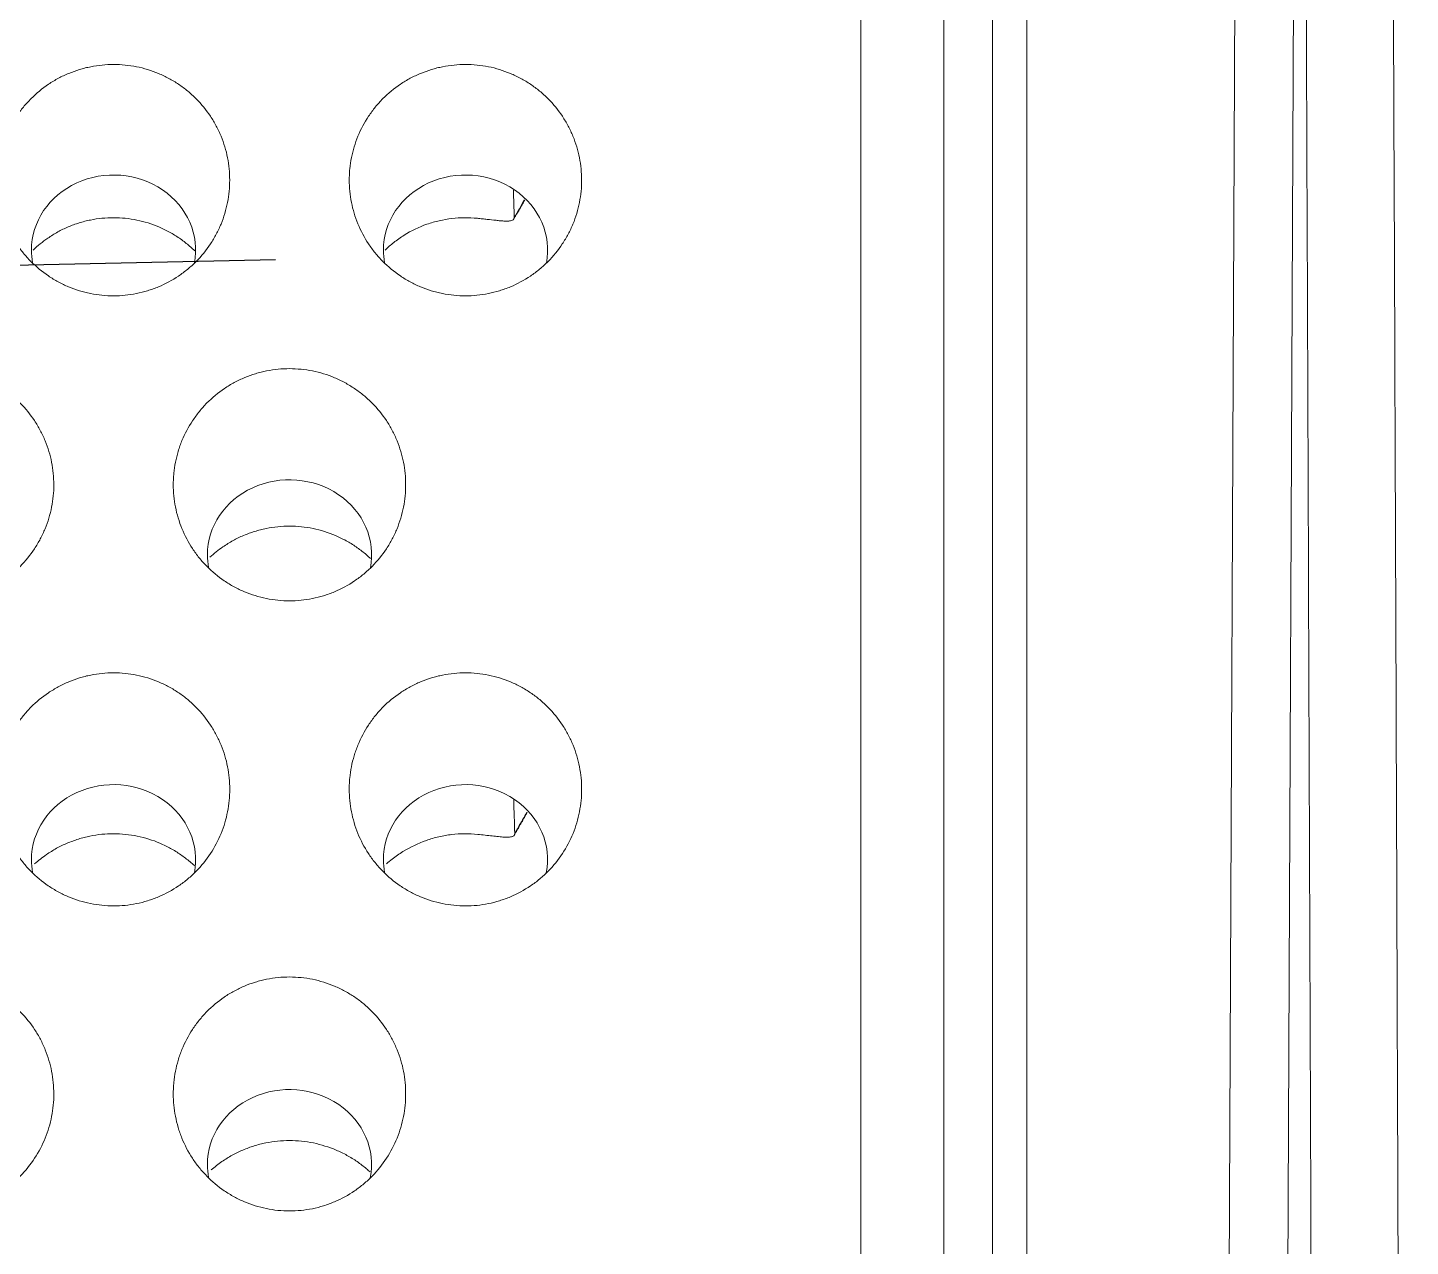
# Model space of a CAD drawing. Header units: inches. Extents: x 3778 to 56227, y -16914 to 35091.
# Drawn here: x 43228.54 to 43240.27, y -12617.58 to -12607.23 of the extents above; entities that cross this region are included whole.
import ezdxf

# ---------------------------------------------------------------- set-up
doc = ezdxf.new("R2010")
doc.units = ezdxf.units.IN
doc.header["$LTSCALE"] = 100
doc.header["$MEASUREMENT"] = 0
doc.linetypes.add('DH-HID2', pattern=[1.2, 0.8, -0.4])
doc.layers.add('2-con', color=2, linetype='Continuous')
doc.layers.add('FU-FURM', color=251, linetype='DH-HID2')
doc.layers.add('mark-B', color=2, linetype='Continuous', lineweight=20)

# ---------------------------------------------------------------- blocks, each defined once
blk = doc.blocks.new('cjscjdeh')
at = {"layer": 'FU-FURM', "color": 8}
blk.add_arc((151099.517, 66904.318), 1330.569, 80.781096, 99.076777, dxfattribs=at)
blk = doc.blocks.new('무풍1WAY 대형')
at = {"layer": 'mark-B'}
for p, q in [((-555.262, -478.942), (-555.179, -460.011)), ((-554.681, -460.133), (-554.764, -479.067))]:
    blk.add_line(p, q, dxfattribs=at)
for centre, start_param, end_param in [((-546.709, -462.07), 2.9638, 6.283185), ((-546.709, -462.07), 0, 0.173766), ((-548.203, -464.658), 2.964977, 6.283185), ((-548.203, -464.658), 0, 0.172588), ((-545.215, -464.658), 2.964977, 6.283185), ((-545.215, -464.658), 0, 0.172588), ((-546.709, -467.245), 2.966255, 6.283185), ((-546.709, -467.245), 0, 0.171318), ((-548.203, -469.832), 2.967433, 6.283185), ((-548.203, -469.832), 0, 0.17014), ((-545.215, -469.832), 2.967433, 6.283185), ((-545.215, -469.832), 0, 0.17014)]:
    blk.add_ellipse(centre, major_axis=(0.697, 0), ratio=0.913545, start_param=start_param, end_param=end_param, dxfattribs=at)
for points, knots in [([(-555.468, -432.394), (-555.461, -435.082), (-555.453, -437.769), (-555.441, -441.796), (-555.437, -443.137), (-555.429, -445.82), (-555.425, -447.161), (-555.419, -449.172), (-555.417, -449.842), (-555.413, -451.182), (-555.411, -451.852), (-555.405, -453.862), (-555.401, -455.201), (-555.394, -457.209), (-555.392, -457.878), (-555.388, -459.216), (-555.385, -459.884), (-555.381, -461.22), (-555.379, -461.887), (-555.374, -463.222), (-555.369, -464.555), (-555.364, -465.887), (-555.359, -467.218), (-555.357, -467.883), (-555.349, -469.877), (-555.344, -471.204), (-555.327, -475.178), (-555.316, -477.818), (-555.292, -483.08), (-555.279, -485.702), (-555.259, -489.62), (-555.25, -491.25), (-555.241, -493.039), (-555.238, -493.526), (-555.236, -493.851), (-555.235, -494.014), (-555.231, -494.826), (-555.227, -495.476), (-555.224, -496.125)], [0, 0, 0, 0, 0.125, 0.125, 0.1875, 0.1875, 0.25, 0.25, 0.28125, 0.28125, 0.3125, 0.3125, 0.375, 0.375, 0.40625, 0.40625, 0.4375, 0.4375, 0.46875, 0.46875, 0.5, 0.53125, 0.53125, 0.5625, 0.5625, 0.625, 0.625, 0.75, 0.75, 0.875, 0.875, 0.9375, 0.953125, 0.960937, 0.960937, 0.96875, 0.96875, 1, 1, 1, 1]), ([(-556.207, -432.543), (-556.2, -435.147), (-556.193, -437.749), (-556.181, -441.649), (-556.177, -442.949), (-556.17, -445.548), (-556.166, -446.847), (-556.16, -448.795), (-556.158, -449.444), (-556.154, -450.742), (-556.152, -451.391), (-556.146, -453.337), (-556.142, -454.635), (-556.136, -456.581), (-556.134, -457.23), (-556.13, -458.528), (-556.127, -459.176), (-556.123, -460.474), (-556.121, -461.122), (-556.116, -462.419), (-556.114, -463.067), (-556.107, -465.009), (-556.103, -466.302), (-556.095, -468.239), (-556.093, -468.884), (-556.088, -470.174), (-556.085, -470.818), (-556.072, -474.037), (-556.061, -476.602), (-556.027, -484.271), (-556.002, -489.347), (-555.974, -494.387)], [0, 0, 0, 0, 0.125, 0.125, 0.1875, 0.1875, 0.25, 0.25, 0.28125, 0.28125, 0.3125, 0.3125, 0.375, 0.375, 0.40625, 0.40625, 0.4375, 0.4375, 0.46875, 0.46875, 0.5, 0.5, 0.5625, 0.5625, 0.59375, 0.59375, 0.625, 0.625, 0.75, 0.75, 1, 1, 1, 1]), ([(-552.968, -494.28), (-552.968, -494.11), (-552.968, -493.76), (-552.968, -493.218), (-552.968, -492.643), (-552.968, -492.036), (-552.968, -491.396), (-552.968, -490.723), (-552.968, -490.017), (-552.968, -489.278), (-552.968, -488.506), (-552.968, -487.701), (-552.968, -486.863), (-552.968, -485.992), (-552.968, -484.168), (-552.968, -481.706), (-552.968, -478.924), (-552.968, -477.07), (-552.968, -476.05), (-552.968, -475.555), (-552.968, -475.273), (-552.968, -474.991), (-552.968, -474.709), (-552.968, -474.427), (-552.968, -474.145), (-552.968, -473.862), (-552.968, -473.58), (-552.968, -473.298), (-552.968, -473.015), (-552.968, -472.733), (-552.968, -472.45), (-552.968, -472.168), (-552.968, -471.885), (-552.968, -471.602), (-552.968, -471.32), (-552.968, -471.037), (-552.968, -470.754), (-552.968, -470.471), (-552.968, -470.188), (-552.968, -469.905), (-552.968, -469.622), (-552.968, -469.339), (-552.968, -469.055), (-552.968, -468.772), (-552.968, -468.489), (-552.968, -468.205), (-552.968, -467.922), (-552.968, -467.638), (-552.968, -467.355), (-552.968, -467.071), (-552.968, -466.787), (-552.968, -466.503), (-552.968, -466.22), (-552.968, -465.936), (-552.968, -465.652), (-552.968, -465.368), (-552.968, -465.084), (-552.968, -464.799), (-552.968, -464.515), (-552.968, -464.231), (-552.968, -463.947), (-552.968, -463.662), (-552.968, -463.378), (-552.968, -463.094), (-552.968, -462.809), (-552.968, -462.525), (-552.968, -462.24), (-552.968, -461.955), (-552.968, -461.671), (-552.968, -461.386), (-552.968, -461.101), (-552.968, -460.816), (-552.968, -460.531), (-552.968, -460.246), (-552.968, -459.961), (-552.968, -459.676), (-552.968, -459.391), (-552.968, -459.106), (-552.968, -458.82), (-552.968, -458.535), (-552.968, -458.25), (-552.968, -457.964), (-552.968, -457.679), (-552.968, -457.393), (-552.968, -457.203), (-552.968, -457.108)], [0, 0, 0, 0, 0.013925, 0.028734, 0.044428, 0.061005, 0.078466, 0.09681, 0.116039, 0.136151, 0.157148, 0.179028, 0.201792, 0.225439, 0.249971, 0.350165, 0.425225, 0.47515, 0.499941, 0.507517, 0.515094, 0.52267, 0.530246, 0.537823, 0.545399, 0.552975, 0.560551, 0.568128, 0.575704, 0.58328, 0.590857, 0.598433, 0.606009, 0.613586, 0.621162, 0.628738, 0.636315, 0.643891, 0.651468, 0.659044, 0.66662, 0.674197, 0.681773, 0.68935, 0.696926, 0.704502, 0.712079, 0.719655, 0.727232, 0.734808, 0.742385, 0.749961, 0.757538, 0.765115, 0.772691, 0.780268, 0.787844, 0.795421, 0.802998, 0.810574, 0.818151, 0.825728, 0.833305, 0.840881, 0.848458, 0.856035, 0.863612, 0.871189, 0.878766, 0.886343, 0.89392, 0.901496, 0.909073, 0.916651, 0.924228, 0.931805, 0.939382, 0.946959, 0.954536, 0.962113, 0.969691, 0.977268, 0.984845, 0.992423, 1, 1, 1, 1]), ([(-552.677, -457.233), (-552.677, -458.807), (-552.677, -460.379), (-552.677, -463.518), (-552.677, -465.085), (-552.677, -468.213), (-552.677, -469.775), (-552.677, -472.893), (-552.677, -474.449), (-552.677, -477.556), (-552.677, -479.106), (-552.677, -481.427), (-552.677, -482.2), (-552.677, -483.744), (-552.677, -486.058), (-552.677, -488.364), (-552.677, -491.432), (-552.677, -492.962), (-552.677, -494.49)], [0, 0, 0, 0, 0.125, 0.125, 0.25, 0.25, 0.375, 0.375, 0.5, 0.5, 0.625, 0.625, 0.6875, 0.6875, 0.75, 0.875, 0.875, 1, 1, 1, 1]), ([(-552.264, -494.612), (-552.264, -491.554), (-552.264, -488.482), (-552.264, -483.854), (-552.264, -482.307), (-552.264, -479.209), (-552.264, -477.656), (-552.264, -474.546), (-552.264, -472.987), (-552.264, -469.865), (-552.264, -468.301), (-552.264, -465.168), (-552.264, -463.599), (-552.264, -460.457), (-552.264, -458.883), (-552.264, -457.307)], [0, 0, 0, 0, 0.25, 0.25, 0.375, 0.375, 0.5, 0.5, 0.625, 0.625, 0.75, 0.75, 0.875, 0.875, 1, 1, 1, 1]), ([(-551.56, -457.359), (-551.56, -458.936), (-551.56, -460.512), (-551.56, -463.657), (-551.56, -465.227), (-551.56, -468.363), (-551.56, -469.928), (-551.56, -473.054), (-551.56, -474.613), (-551.56, -477.727), (-551.56, -479.281), (-551.56, -482.382), (-551.56, -483.93), (-551.56, -488.563), (-551.56, -491.638), (-551.56, -494.699)], [0, 0, 0, 0, 0.125, 0.125, 0.25, 0.25, 0.375, 0.375, 0.5, 0.5, 0.625, 0.625, 0.75, 0.75, 1, 1, 1, 1]), ([(-546.709, -461.676), (-546.643, -461.676), (-546.577, -461.683), (-546.48, -461.703), (-546.449, -461.711), (-546.386, -461.73), (-546.325, -461.753), (-546.267, -461.781), (-546.21, -461.812), (-546.182, -461.83), (-546.101, -461.885), (-546.051, -461.926), (-545.984, -461.996), (-545.962, -462.02), (-545.921, -462.071), (-545.902, -462.097), (-545.849, -462.178), (-545.82, -462.235), (-545.789, -462.309), (-545.784, -462.324), (-545.773, -462.355), (-545.768, -462.37), (-545.754, -462.417), (-545.747, -462.448), (-545.728, -462.542), (-545.722, -462.605), (-545.722, -462.686), (-545.723, -462.702), (-545.724, -462.735), (-545.725, -462.751), (-545.73, -462.798), (-545.739, -462.862), (-545.758, -462.939), (-545.773, -462.985), (-545.784, -463.016), (-545.79, -463.031), (-545.82, -463.106), (-545.85, -463.163), (-545.903, -463.243), (-545.922, -463.27), (-545.963, -463.32), (-545.984, -463.345), (-546.052, -463.414), (-546.102, -463.455), (-546.169, -463.501), (-546.183, -463.51), (-546.211, -463.527), (-546.225, -463.535), (-546.268, -463.558), (-546.327, -463.587), (-546.403, -463.614), (-546.451, -463.628), (-546.483, -463.636), (-546.499, -463.64), (-546.579, -463.656), (-546.644, -463.662), (-546.742, -463.662), (-546.775, -463.66), (-546.84, -463.654), (-546.873, -463.649), (-546.969, -463.629), (-547.031, -463.61), (-547.106, -463.578), (-547.121, -463.572), (-547.151, -463.557), (-547.165, -463.55), (-547.208, -463.526), (-547.263, -463.493), (-547.328, -463.444), (-547.364, -463.412), (-547.388, -463.39), (-547.4, -463.378), (-547.457, -463.32), (-547.497, -463.27), (-547.55, -463.189), (-547.566, -463.162), (-547.596, -463.105), (-547.61, -463.075), (-547.647, -462.985), (-547.665, -462.924), (-547.683, -462.83), (-547.688, -462.798), (-547.694, -462.734), (-547.695, -462.702), (-547.695, -462.605), (-547.689, -462.542), (-547.671, -462.447), (-547.663, -462.416), (-547.645, -462.354), (-547.634, -462.324), (-547.598, -462.235), (-547.568, -462.178), (-547.497, -462.069), (-547.456, -462.018), (-547.388, -461.949), (-547.365, -461.927), (-547.327, -461.896), (-547.314, -461.886), (-547.288, -461.866), (-547.275, -461.856), (-547.208, -461.81), (-547.151, -461.779), (-547.076, -461.748), (-547.061, -461.742), (-547.03, -461.73), (-547.014, -461.725), (-546.967, -461.711), (-546.935, -461.702), (-546.84, -461.683), (-546.775, -461.676), (-546.709, -461.676)], [0, 0, 0, 0, 0.03125, 0.03125, 0.046875, 0.046875, 0.0625, 0.078125, 0.078125, 0.09375, 0.09375, 0.125, 0.125, 0.140625, 0.140625, 0.15625, 0.15625, 0.1875, 0.1875, 0.195313, 0.195313, 0.203125, 0.203125, 0.21875, 0.21875, 0.25, 0.25, 0.257813, 0.257813, 0.265625, 0.265625, 0.28125, 0.296875, 0.304688, 0.304688, 0.3125, 0.3125, 0.34375, 0.34375, 0.359375, 0.359375, 0.375, 0.375, 0.40625, 0.40625, 0.414063, 0.414063, 0.421875, 0.421875, 0.4375, 0.453125, 0.460938, 0.460938, 0.46875, 0.46875, 0.5, 0.5, 0.515625, 0.515625, 0.53125, 0.53125, 0.5625, 0.5625, 0.570313, 0.570313, 0.578125, 0.578125, 0.59375, 0.609375, 0.617188, 0.617188, 0.625, 0.625, 0.65625, 0.65625, 0.671875, 0.671875, 0.6875, 0.6875, 0.71875, 0.71875, 0.734375, 0.734375, 0.75, 0.75, 0.78125, 0.78125, 0.796875, 0.796875, 0.8125, 0.8125, 0.84375, 0.84375, 0.875, 0.875, 0.890625, 0.890625, 0.898438, 0.898438, 0.90625, 0.90625, 0.9375, 0.9375, 0.945313, 0.945313, 0.953125, 0.953125, 0.96875, 0.96875, 1, 1, 1, 1]), ([(-543.721, -461.676), (-543.655, -461.676), (-543.59, -461.683), (-543.493, -461.703), (-543.461, -461.711), (-543.399, -461.73), (-543.338, -461.753), (-543.279, -461.781), (-543.222, -461.812), (-543.194, -461.83), (-543.113, -461.885), (-543.064, -461.926), (-542.996, -461.996), (-542.975, -462.02), (-542.934, -462.071), (-542.915, -462.097), (-542.862, -462.178), (-542.832, -462.235), (-542.802, -462.309), (-542.796, -462.324), (-542.785, -462.355), (-542.78, -462.37), (-542.767, -462.417), (-542.759, -462.448), (-542.741, -462.542), (-542.735, -462.605), (-542.735, -462.686), (-542.735, -462.702), (-542.737, -462.735), (-542.738, -462.751), (-542.742, -462.798), (-542.752, -462.862), (-542.771, -462.939), (-542.786, -462.985), (-542.796, -463.016), (-542.802, -463.031), (-542.833, -463.106), (-542.862, -463.163), (-542.915, -463.243), (-542.934, -463.27), (-542.975, -463.32), (-542.997, -463.345), (-543.065, -463.414), (-543.114, -463.455), (-543.182, -463.501), (-543.196, -463.51), (-543.224, -463.527), (-543.238, -463.535), (-543.281, -463.558), (-543.339, -463.587), (-543.416, -463.614), (-543.463, -463.628), (-543.495, -463.636), (-543.511, -463.64), (-543.592, -463.656), (-543.656, -463.662), (-543.754, -463.662), (-543.787, -463.66), (-543.853, -463.654), (-543.885, -463.649), (-543.981, -463.629), (-544.043, -463.61), (-544.118, -463.578), (-544.133, -463.572), (-544.163, -463.557), (-544.178, -463.55), (-544.22, -463.526), (-544.276, -463.493), (-544.34, -463.444), (-544.377, -463.412), (-544.401, -463.39), (-544.412, -463.378), (-544.47, -463.32), (-544.51, -463.27), (-544.563, -463.189), (-544.579, -463.162), (-544.609, -463.105), (-544.623, -463.075), (-544.659, -462.985), (-544.677, -462.924), (-544.696, -462.83), (-544.7, -462.798), (-544.706, -462.734), (-544.708, -462.702), (-544.708, -462.605), (-544.702, -462.542), (-544.683, -462.447), (-544.676, -462.416), (-544.657, -462.354), (-544.647, -462.324), (-544.61, -462.235), (-544.581, -462.178), (-544.509, -462.069), (-544.469, -462.018), (-544.401, -461.949), (-544.377, -461.927), (-544.34, -461.896), (-544.327, -461.886), (-544.301, -461.866), (-544.288, -461.856), (-544.22, -461.81), (-544.163, -461.779), (-544.088, -461.748), (-544.073, -461.742), (-544.042, -461.73), (-544.027, -461.725), (-543.98, -461.711), (-543.948, -461.702), (-543.852, -461.683), (-543.787, -461.676), (-543.721, -461.676)], [0, 0, 0, 0, 0.03125, 0.03125, 0.046875, 0.046875, 0.0625, 0.078125, 0.078125, 0.09375, 0.09375, 0.125, 0.125, 0.140625, 0.140625, 0.15625, 0.15625, 0.1875, 0.1875, 0.195313, 0.195313, 0.203125, 0.203125, 0.21875, 0.21875, 0.25, 0.25, 0.257813, 0.257813, 0.265625, 0.265625, 0.28125, 0.296875, 0.304688, 0.304688, 0.3125, 0.3125, 0.34375, 0.34375, 0.359375, 0.359375, 0.375, 0.375, 0.40625, 0.40625, 0.414063, 0.414063, 0.421875, 0.421875, 0.4375, 0.453125, 0.460938, 0.460938, 0.46875, 0.46875, 0.5, 0.5, 0.515625, 0.515625, 0.53125, 0.53125, 0.5625, 0.5625, 0.570313, 0.570313, 0.578125, 0.578125, 0.59375, 0.609375, 0.617188, 0.617188, 0.625, 0.625, 0.65625, 0.65625, 0.671875, 0.671875, 0.6875, 0.6875, 0.71875, 0.71875, 0.734375, 0.734375, 0.75, 0.75, 0.78125, 0.78125, 0.796875, 0.796875, 0.8125, 0.8125, 0.84375, 0.84375, 0.875, 0.875, 0.890625, 0.890625, 0.898437, 0.898437, 0.90625, 0.90625, 0.9375, 0.9375, 0.945312, 0.945312, 0.953125, 0.953125, 0.96875, 0.96875, 1, 1, 1, 1]), ([(-546.043, -462.024), (-546.072, -462.049), (-546.103, -462.073), (-546.149, -462.105), (-546.164, -462.114), (-546.193, -462.132), (-546.207, -462.141), (-546.252, -462.165), (-546.313, -462.195), (-546.392, -462.224), (-546.441, -462.238), (-546.474, -462.246), (-546.491, -462.25), (-546.574, -462.267), (-546.642, -462.274), (-546.743, -462.274), (-546.777, -462.272), (-546.845, -462.265), (-546.879, -462.26), (-546.978, -462.239), (-547.043, -462.219), (-547.121, -462.186), (-547.136, -462.179), (-547.167, -462.164), (-547.182, -462.156), (-547.227, -462.132), (-547.284, -462.096), (-547.348, -462.047), (-547.383, -462.016), (-547.393, -462.007)], [0, 0, 0, 0, 0.079565, 0.079565, 0.11392, 0.11392, 0.148275, 0.148275, 0.216985, 0.285694, 0.320049, 0.320049, 0.354404, 0.354404, 0.491823, 0.491823, 0.560533, 0.560533, 0.629242, 0.629242, 0.766661, 0.766661, 0.801016, 0.801016, 0.835371, 0.835371, 0.904081, 0.97279, 1, 1, 1, 1]), ([(-548.203, -464.265), (-548.137, -464.265), (-548.071, -464.272), (-547.974, -464.292), (-547.943, -464.3), (-547.881, -464.319), (-547.82, -464.341), (-547.761, -464.37), (-547.704, -464.401), (-547.676, -464.418), (-547.595, -464.473), (-547.546, -464.514), (-547.478, -464.583), (-547.456, -464.607), (-547.415, -464.658), (-547.396, -464.684), (-547.343, -464.764), (-547.314, -464.821), (-547.277, -464.91), (-547.267, -464.941), (-547.248, -465.003), (-547.241, -465.034), (-547.222, -465.127), (-547.216, -465.191), (-547.216, -465.272), (-547.216, -465.288), (-547.218, -465.32), (-547.219, -465.336), (-547.224, -465.383), (-547.233, -465.446), (-547.252, -465.524), (-547.267, -465.57), (-547.278, -465.6), (-547.284, -465.615), (-547.314, -465.69), (-547.344, -465.747), (-547.397, -465.827), (-547.416, -465.853), (-547.457, -465.904), (-547.479, -465.928), (-547.547, -465.997), (-547.596, -466.038), (-547.664, -466.083), (-547.677, -466.092), (-547.705, -466.109), (-547.72, -466.117), (-547.763, -466.141), (-547.821, -466.169), (-547.897, -466.196), (-547.945, -466.209), (-547.977, -466.218), (-547.993, -466.221), (-548.073, -466.237), (-548.138, -466.244), (-548.236, -466.244), (-548.268, -466.242), (-548.334, -466.235), (-548.366, -466.231), (-548.462, -466.211), (-548.524, -466.192), (-548.599, -466.16), (-548.614, -466.154), (-548.644, -466.139), (-548.658, -466.132), (-548.701, -466.109), (-548.757, -466.075), (-548.821, -466.027), (-548.858, -465.995), (-548.882, -465.973), (-548.893, -465.961), (-548.95, -465.903), (-548.991, -465.853), (-549.044, -465.773), (-549.06, -465.745), (-549.09, -465.688), (-549.104, -465.659), (-549.14, -465.57), (-549.158, -465.509), (-549.177, -465.415), (-549.181, -465.383), (-549.188, -465.319), (-549.189, -465.287), (-549.189, -465.191), (-549.183, -465.128), (-549.164, -465.033), (-549.157, -465.002), (-549.138, -464.94), (-549.128, -464.91), (-549.091, -464.821), (-549.062, -464.764), (-548.99, -464.656), (-548.95, -464.606), (-548.882, -464.537), (-548.858, -464.515), (-548.821, -464.484), (-548.808, -464.473), (-548.782, -464.454), (-548.768, -464.444), (-548.701, -464.399), (-548.644, -464.368), (-548.569, -464.336), (-548.554, -464.33), (-548.523, -464.319), (-548.508, -464.314), (-548.461, -464.299), (-548.429, -464.291), (-548.333, -464.272), (-548.269, -464.265), (-548.203, -464.265)], [0, 0, 0, 0, 0.03125, 0.03125, 0.046875, 0.046875, 0.0625, 0.078125, 0.078125, 0.09375, 0.09375, 0.125, 0.125, 0.140625, 0.140625, 0.15625, 0.15625, 0.1875, 0.1875, 0.203125, 0.203125, 0.21875, 0.21875, 0.25, 0.25, 0.257813, 0.257813, 0.265625, 0.265625, 0.28125, 0.296875, 0.304688, 0.304688, 0.3125, 0.3125, 0.34375, 0.34375, 0.359375, 0.359375, 0.375, 0.375, 0.40625, 0.40625, 0.414063, 0.414063, 0.421875, 0.421875, 0.4375, 0.453125, 0.460938, 0.460938, 0.46875, 0.46875, 0.5, 0.5, 0.515625, 0.515625, 0.53125, 0.53125, 0.5625, 0.5625, 0.570313, 0.570313, 0.578125, 0.578125, 0.59375, 0.609375, 0.617188, 0.617188, 0.625, 0.625, 0.65625, 0.65625, 0.671875, 0.671875, 0.6875, 0.6875, 0.71875, 0.71875, 0.734375, 0.734375, 0.75, 0.75, 0.78125, 0.78125, 0.796875, 0.796875, 0.8125, 0.8125, 0.84375, 0.84375, 0.875, 0.875, 0.890625, 0.890625, 0.898438, 0.898438, 0.90625, 0.90625, 0.9375, 0.9375, 0.945313, 0.945313, 0.953125, 0.953125, 0.96875, 0.96875, 1, 1, 1, 1]), ([(-545.215, -464.265), (-545.149, -464.265), (-545.084, -464.272), (-544.987, -464.292), (-544.955, -464.3), (-544.893, -464.319), (-544.832, -464.341), (-544.774, -464.37), (-544.716, -464.401), (-544.688, -464.418), (-544.608, -464.473), (-544.558, -464.514), (-544.49, -464.583), (-544.469, -464.607), (-544.428, -464.658), (-544.409, -464.684), (-544.356, -464.764), (-544.326, -464.821), (-544.29, -464.91), (-544.279, -464.941), (-544.261, -465.003), (-544.253, -465.034), (-544.235, -465.127), (-544.228, -465.191), (-544.228, -465.272), (-544.229, -465.288), (-544.23, -465.32), (-544.232, -465.336), (-544.236, -465.383), (-544.245, -465.446), (-544.265, -465.524), (-544.28, -465.57), (-544.29, -465.6), (-544.296, -465.615), (-544.327, -465.69), (-544.356, -465.747), (-544.409, -465.827), (-544.428, -465.853), (-544.469, -465.904), (-544.491, -465.928), (-544.559, -465.997), (-544.609, -466.038), (-544.676, -466.083), (-544.69, -466.092), (-544.718, -466.109), (-544.732, -466.117), (-544.775, -466.141), (-544.834, -466.169), (-544.91, -466.196), (-544.957, -466.209), (-544.989, -466.218), (-545.005, -466.221), (-545.086, -466.237), (-545.15, -466.244), (-545.248, -466.244), (-545.281, -466.242), (-545.346, -466.235), (-545.379, -466.231), (-545.474, -466.211), (-545.537, -466.192), (-545.612, -466.16), (-545.627, -466.154), (-545.656, -466.139), (-545.671, -466.132), (-545.714, -466.109), (-545.769, -466.075), (-545.834, -466.027), (-545.87, -465.995), (-545.894, -465.973), (-545.906, -465.961), (-545.963, -465.903), (-546.003, -465.853), (-546.056, -465.773), (-546.072, -465.745), (-546.102, -465.688), (-546.116, -465.659), (-546.153, -465.57), (-546.171, -465.509), (-546.189, -465.415), (-546.194, -465.383), (-546.2, -465.319), (-546.202, -465.287), (-546.202, -465.191), (-546.195, -465.128), (-546.177, -465.033), (-546.169, -465.002), (-546.151, -464.94), (-546.14, -464.91), (-546.104, -464.821), (-546.074, -464.764), (-546.003, -464.656), (-545.962, -464.606), (-545.894, -464.537), (-545.871, -464.515), (-545.833, -464.484), (-545.82, -464.473), (-545.794, -464.454), (-545.781, -464.444), (-545.714, -464.399), (-545.657, -464.368), (-545.582, -464.336), (-545.566, -464.33), (-545.536, -464.319), (-545.52, -464.314), (-545.473, -464.299), (-545.441, -464.291), (-545.346, -464.272), (-545.281, -464.265), (-545.215, -464.265)], [0, 0, 0, 0, 0.03125, 0.03125, 0.046875, 0.046875, 0.0625, 0.078125, 0.078125, 0.09375, 0.09375, 0.125, 0.125, 0.140625, 0.140625, 0.15625, 0.15625, 0.1875, 0.1875, 0.203125, 0.203125, 0.21875, 0.21875, 0.25, 0.25, 0.257813, 0.257813, 0.265625, 0.265625, 0.28125, 0.296875, 0.304688, 0.304688, 0.3125, 0.3125, 0.34375, 0.34375, 0.359375, 0.359375, 0.375, 0.375, 0.40625, 0.40625, 0.414063, 0.414063, 0.421875, 0.421875, 0.4375, 0.453125, 0.460938, 0.460938, 0.46875, 0.46875, 0.5, 0.5, 0.515625, 0.515625, 0.53125, 0.53125, 0.5625, 0.5625, 0.570313, 0.570313, 0.578125, 0.578125, 0.59375, 0.609375, 0.617188, 0.617188, 0.625, 0.625, 0.65625, 0.65625, 0.671875, 0.671875, 0.6875, 0.6875, 0.71875, 0.71875, 0.734375, 0.734375, 0.75, 0.75, 0.78125, 0.78125, 0.796875, 0.796875, 0.8125, 0.8125, 0.84375, 0.84375, 0.875, 0.875, 0.890625, 0.890625, 0.898438, 0.898438, 0.90625, 0.90625, 0.9375, 0.9375, 0.945313, 0.945313, 0.953125, 0.953125, 0.96875, 0.96875, 1, 1, 1, 1]), ([(-548.307, -464.872), (-548.27, -464.876), (-548.233, -464.878), (-548.16, -464.878), (-548.086, -464.873), (-548.013, -464.86), (-547.959, -464.848), (-547.941, -464.843), (-547.905, -464.833), (-547.888, -464.827), (-547.801, -464.797), (-547.735, -464.765), (-547.656, -464.716), (-547.64, -464.706), (-547.61, -464.685), (-547.578, -464.661), (-547.548, -464.636), (-547.533, -464.622)], [0, 0, 0, 0, 0.132022, 0.132022, 0.264043, 0.396065, 0.396065, 0.462076, 0.462076, 0.528086, 0.528086, 0.79213, 0.79213, 0.85814, 0.85814, 0.924151, 1, 1, 1, 1]), ([(-544.545, -464.622), (-544.577, -464.65), (-544.61, -464.677), (-544.659, -464.71), (-544.673, -464.719), (-544.702, -464.737), (-544.717, -464.746), (-544.761, -464.77), (-544.821, -464.799), (-544.9, -464.828), (-544.949, -464.842), (-544.982, -464.85), (-544.998, -464.854), (-545.081, -464.871), (-545.148, -464.878), (-545.249, -464.878), (-545.283, -464.876), (-545.351, -464.869), (-545.384, -464.864), (-545.483, -464.844), (-545.547, -464.824), (-545.624, -464.791), (-545.64, -464.784), (-545.67, -464.769), (-545.685, -464.761), (-545.73, -464.737), (-545.786, -464.701), (-545.852, -464.651), (-545.889, -464.619), (-545.901, -464.608)], [0, 0, 0, 0, 0.086067, 0.086067, 0.11998, 0.11998, 0.153892, 0.153892, 0.221716, 0.28954, 0.323452, 0.323452, 0.357364, 0.357364, 0.493013, 0.493013, 0.560837, 0.560837, 0.628661, 0.628661, 0.76431, 0.76431, 0.798222, 0.798222, 0.832134, 0.832134, 0.899959, 0.967783, 1, 1, 1, 1]), ([(-548.621, -464.879), (-548.631, -464.897), (-548.641, -464.914), (-548.675, -464.974), (-548.7, -465.018), (-548.725, -465.061)], [0, 0, 0, 0, 0.286512, 0.286512, 1, 1, 1, 1]), ([(-548.307, -464.872), (-548.328, -464.87), (-548.349, -464.868), (-548.39, -464.863), (-548.41, -464.861), (-548.448, -464.857), (-548.466, -464.855), (-548.492, -464.852), (-548.501, -464.851), (-548.517, -464.85), (-548.532, -464.849), (-548.545, -464.849), (-548.558, -464.849), (-548.564, -464.849), (-548.581, -464.85), (-548.591, -464.851), (-548.602, -464.855), (-548.605, -464.856), (-548.611, -464.86), (-548.614, -464.861), (-548.619, -464.868), (-548.621, -464.873), (-548.621, -464.879)], [0, 0, 0, 0, 0.125, 0.125, 0.25, 0.25, 0.375, 0.375, 0.4375, 0.4375, 0.5, 0.5625, 0.5625, 0.625, 0.625, 0.75, 0.75, 0.8125, 0.8125, 0.875, 0.875, 1, 1, 1, 1]), ([(-546.709, -466.854), (-546.643, -466.854), (-546.578, -466.861), (-546.481, -466.88), (-546.449, -466.889), (-546.387, -466.908), (-546.326, -466.93), (-546.268, -466.958), (-546.21, -466.989), (-546.182, -467.006), (-546.102, -467.061), (-546.052, -467.102), (-545.984, -467.17), (-545.963, -467.194), (-545.922, -467.245), (-545.903, -467.271), (-545.85, -467.351), (-545.82, -467.408), (-545.784, -467.497), (-545.773, -467.527), (-545.754, -467.589), (-545.747, -467.62), (-545.728, -467.713), (-545.722, -467.776), (-545.722, -467.857), (-545.723, -467.873), (-545.724, -467.905), (-545.725, -467.921), (-545.73, -467.968), (-545.739, -468.031), (-545.759, -468.108), (-545.773, -468.154), (-545.784, -468.185), (-545.79, -468.2), (-545.821, -468.274), (-545.85, -468.33), (-545.904, -468.41), (-545.923, -468.436), (-545.964, -468.487), (-545.985, -468.511), (-546.053, -468.579), (-546.103, -468.62), (-546.17, -468.666), (-546.184, -468.675), (-546.212, -468.691), (-546.226, -468.7), (-546.269, -468.723), (-546.328, -468.75), (-546.404, -468.778), (-546.451, -468.791), (-546.483, -468.799), (-546.499, -468.803), (-546.579, -468.819), (-546.644, -468.825), (-546.742, -468.825), (-546.774, -468.823), (-546.84, -468.817), (-546.872, -468.812), (-546.968, -468.793), (-547.03, -468.774), (-547.105, -468.742), (-547.12, -468.736), (-547.15, -468.721), (-547.164, -468.714), (-547.207, -468.691), (-547.262, -468.657), (-547.327, -468.609), (-547.363, -468.577), (-547.387, -468.555), (-547.399, -468.544), (-547.456, -468.486), (-547.497, -468.437), (-547.55, -468.357), (-547.566, -468.329), (-547.596, -468.272), (-547.61, -468.243), (-547.646, -468.154), (-547.664, -468.093), (-547.683, -467.999), (-547.688, -467.968), (-547.694, -467.904), (-547.695, -467.872), (-547.695, -467.776), (-547.689, -467.713), (-547.671, -467.619), (-547.663, -467.587), (-547.644, -467.526), (-547.623, -467.466), (-547.596, -467.408), (-547.566, -467.352), (-547.55, -467.324), (-547.496, -467.243), (-547.455, -467.193), (-547.388, -467.124), (-547.364, -467.103), (-547.326, -467.071), (-547.314, -467.061), (-547.287, -467.042), (-547.274, -467.032), (-547.207, -466.987), (-547.15, -466.956), (-547.075, -466.925), (-547.06, -466.919), (-547.029, -466.908), (-547.013, -466.902), (-546.967, -466.888), (-546.935, -466.88), (-546.839, -466.861), (-546.775, -466.854), (-546.709, -466.854)], [0, 0, 0, 0, 0.03125, 0.03125, 0.046875, 0.046875, 0.0625, 0.078125, 0.078125, 0.09375, 0.09375, 0.125, 0.125, 0.140625, 0.140625, 0.15625, 0.15625, 0.1875, 0.1875, 0.203125, 0.203125, 0.21875, 0.21875, 0.25, 0.25, 0.257812, 0.257812, 0.265625, 0.265625, 0.28125, 0.296875, 0.304687, 0.304687, 0.3125, 0.3125, 0.34375, 0.34375, 0.359375, 0.359375, 0.375, 0.375, 0.40625, 0.40625, 0.414062, 0.414062, 0.421875, 0.421875, 0.4375, 0.453125, 0.460937, 0.460937, 0.46875, 0.46875, 0.5, 0.5, 0.515625, 0.515625, 0.53125, 0.53125, 0.5625, 0.5625, 0.570313, 0.570313, 0.578125, 0.578125, 0.59375, 0.609375, 0.617188, 0.617188, 0.625, 0.625, 0.65625, 0.65625, 0.671875, 0.671875, 0.6875, 0.6875, 0.71875, 0.71875, 0.734375, 0.734375, 0.75, 0.75, 0.78125, 0.78125, 0.796875, 0.796875, 0.8125, 0.828125, 0.828125, 0.84375, 0.84375, 0.875, 0.875, 0.890625, 0.890625, 0.898438, 0.898438, 0.90625, 0.90625, 0.9375, 0.9375, 0.945313, 0.945313, 0.953125, 0.953125, 0.96875, 0.96875, 1, 1, 1, 1]), ([(-543.721, -466.854), (-543.655, -466.854), (-543.59, -466.861), (-543.493, -466.88), (-543.462, -466.889), (-543.399, -466.908), (-543.339, -466.93), (-543.28, -466.958), (-543.223, -466.989), (-543.195, -467.006), (-543.114, -467.061), (-543.065, -467.102), (-542.997, -467.17), (-542.975, -467.194), (-542.934, -467.245), (-542.915, -467.271), (-542.862, -467.351), (-542.833, -467.408), (-542.796, -467.497), (-542.785, -467.527), (-542.767, -467.589), (-542.759, -467.62), (-542.741, -467.713), (-542.735, -467.776), (-542.735, -467.857), (-542.735, -467.873), (-542.737, -467.905), (-542.738, -467.921), (-542.743, -467.968), (-542.752, -468.031), (-542.771, -468.108), (-542.786, -468.154), (-542.797, -468.185), (-542.802, -468.2), (-542.833, -468.274), (-542.863, -468.33), (-542.916, -468.41), (-542.935, -468.436), (-542.976, -468.487), (-542.998, -468.511), (-543.066, -468.579), (-543.115, -468.62), (-543.183, -468.666), (-543.197, -468.675), (-543.225, -468.691), (-543.239, -468.7), (-543.282, -468.723), (-543.34, -468.75), (-543.416, -468.778), (-543.464, -468.791), (-543.495, -468.799), (-543.512, -468.803), (-543.592, -468.819), (-543.657, -468.825), (-543.754, -468.825), (-543.787, -468.823), (-543.852, -468.817), (-543.885, -468.812), (-543.98, -468.793), (-544.042, -468.774), (-544.118, -468.742), (-544.133, -468.736), (-544.162, -468.721), (-544.177, -468.714), (-544.22, -468.691), (-544.275, -468.657), (-544.339, -468.609), (-544.376, -468.577), (-544.4, -468.555), (-544.412, -468.544), (-544.469, -468.486), (-544.509, -468.437), (-544.562, -468.357), (-544.578, -468.329), (-544.608, -468.272), (-544.622, -468.243), (-544.659, -468.154), (-544.677, -468.093), (-544.695, -467.999), (-544.7, -467.968), (-544.706, -467.904), (-544.708, -467.872), (-544.708, -467.776), (-544.702, -467.713), (-544.683, -467.619), (-544.675, -467.587), (-544.657, -467.526), (-544.635, -467.466), (-544.608, -467.408), (-544.579, -467.352), (-544.562, -467.324), (-544.508, -467.243), (-544.468, -467.193), (-544.4, -467.124), (-544.376, -467.103), (-544.339, -467.071), (-544.326, -467.061), (-544.3, -467.042), (-544.287, -467.032), (-544.22, -466.987), (-544.163, -466.956), (-544.088, -466.925), (-544.072, -466.919), (-544.042, -466.908), (-544.026, -466.902), (-543.979, -466.888), (-543.947, -466.88), (-543.852, -466.861), (-543.787, -466.854), (-543.721, -466.854)], [0, 0, 0, 0, 0.03125, 0.03125, 0.046875, 0.046875, 0.0625, 0.078125, 0.078125, 0.09375, 0.09375, 0.125, 0.125, 0.140625, 0.140625, 0.15625, 0.15625, 0.1875, 0.1875, 0.203125, 0.203125, 0.21875, 0.21875, 0.25, 0.25, 0.257812, 0.257812, 0.265625, 0.265625, 0.28125, 0.296875, 0.304687, 0.304687, 0.3125, 0.3125, 0.34375, 0.34375, 0.359375, 0.359375, 0.375, 0.375, 0.40625, 0.40625, 0.414062, 0.414062, 0.421875, 0.421875, 0.4375, 0.453125, 0.460937, 0.460937, 0.46875, 0.46875, 0.5, 0.5, 0.515625, 0.515625, 0.53125, 0.53125, 0.5625, 0.5625, 0.570312, 0.570312, 0.578125, 0.578125, 0.59375, 0.609375, 0.617187, 0.617187, 0.625, 0.625, 0.65625, 0.65625, 0.671875, 0.671875, 0.6875, 0.6875, 0.71875, 0.71875, 0.734375, 0.734375, 0.75, 0.75, 0.78125, 0.78125, 0.796875, 0.796875, 0.8125, 0.828125, 0.828125, 0.84375, 0.84375, 0.875, 0.875, 0.890625, 0.890625, 0.898437, 0.898437, 0.90625, 0.90625, 0.9375, 0.9375, 0.945312, 0.945312, 0.953125, 0.953125, 0.96875, 0.96875, 1, 1, 1, 1]), ([(-546.033, -467.225), (-546.068, -467.257), (-546.105, -467.286), (-546.158, -467.322), (-546.172, -467.332), (-546.201, -467.349), (-546.215, -467.358), (-546.259, -467.382), (-546.319, -467.411), (-546.397, -467.439), (-546.445, -467.453), (-546.478, -467.461), (-546.494, -467.465), (-546.576, -467.482), (-546.643, -467.489), (-546.743, -467.489), (-546.776, -467.487), (-546.843, -467.48), (-546.876, -467.475), (-546.974, -467.455), (-547.038, -467.435), (-547.115, -467.402), (-547.13, -467.395), (-547.16, -467.38), (-547.175, -467.373), (-547.219, -467.349), (-547.275, -467.314), (-547.341, -467.264), (-547.378, -467.231), (-547.392, -467.217), (-547.394, -467.215), (-547.396, -467.213)], [0, 0, 0, 0, 0.094998, 0.094998, 0.128307, 0.128307, 0.161616, 0.161616, 0.228234, 0.294851, 0.32816, 0.32816, 0.361469, 0.361469, 0.494705, 0.494705, 0.561323, 0.561323, 0.627941, 0.627941, 0.761177, 0.761177, 0.794486, 0.794486, 0.827795, 0.827795, 0.894413, 0.961031, 0.99434, 0.99434, 1, 1, 1, 1]), ([(-548.203, -469.443), (-548.137, -469.443), (-548.072, -469.45), (-547.991, -469.466), (-547.975, -469.47), (-547.943, -469.478), (-547.928, -469.482), (-547.881, -469.496), (-547.82, -469.518), (-547.762, -469.546), (-547.705, -469.577), (-547.677, -469.594), (-547.596, -469.649), (-547.546, -469.69), (-547.479, -469.758), (-547.457, -469.782), (-547.416, -469.832), (-547.397, -469.858), (-547.344, -469.938), (-547.314, -469.994), (-547.278, -470.083), (-547.267, -470.113), (-547.248, -470.175), (-547.241, -470.205), (-547.222, -470.299), (-547.216, -470.362), (-547.216, -470.442), (-547.217, -470.458), (-547.218, -470.49), (-547.219, -470.506), (-547.224, -470.553), (-547.233, -470.616), (-547.249, -470.678), (-547.267, -470.739), (-547.278, -470.769), (-547.315, -470.858), (-547.345, -470.914), (-547.398, -470.994), (-547.417, -471.02), (-547.458, -471.07), (-547.479, -471.094), (-547.547, -471.162), (-547.597, -471.203), (-547.664, -471.248), (-547.678, -471.257), (-547.706, -471.274), (-547.72, -471.282), (-547.763, -471.305), (-547.822, -471.332), (-547.898, -471.36), (-547.945, -471.373), (-547.977, -471.381), (-547.993, -471.384), (-548.073, -471.4), (-548.138, -471.407), (-548.235, -471.407), (-548.268, -471.405), (-548.334, -471.399), (-548.366, -471.394), (-548.462, -471.375), (-548.523, -471.356), (-548.599, -471.324), (-548.614, -471.318), (-548.643, -471.304), (-548.658, -471.296), (-548.701, -471.273), (-548.756, -471.24), (-548.82, -471.192), (-548.857, -471.16), (-548.881, -471.138), (-548.893, -471.127), (-548.95, -471.07), (-548.99, -471.02), (-549.043, -470.94), (-549.059, -470.913), (-549.09, -470.856), (-549.103, -470.827), (-549.14, -470.738), (-549.158, -470.678), (-549.177, -470.584), (-549.181, -470.553), (-549.187, -470.489), (-549.189, -470.457), (-549.189, -470.362), (-549.183, -470.299), (-549.164, -470.205), (-549.156, -470.174), (-549.138, -470.112), (-549.117, -470.052), (-549.083, -469.98), (-549.059, -469.939), (-549.043, -469.911), (-549.034, -469.897), (-548.989, -469.83), (-548.949, -469.78), (-548.881, -469.712), (-548.857, -469.69), (-548.82, -469.659), (-548.807, -469.649), (-548.781, -469.63), (-548.768, -469.62), (-548.7, -469.575), (-548.644, -469.545), (-548.569, -469.513), (-548.553, -469.507), (-548.523, -469.496), (-548.507, -469.491), (-548.46, -469.477), (-548.429, -469.469), (-548.333, -469.45), (-548.268, -469.443), (-548.203, -469.443)], [0, 0, 0, 0, 0.03125, 0.03125, 0.039062, 0.039062, 0.046875, 0.046875, 0.0625, 0.078125, 0.078125, 0.09375, 0.09375, 0.125, 0.125, 0.140625, 0.140625, 0.15625, 0.15625, 0.1875, 0.1875, 0.203125, 0.203125, 0.21875, 0.21875, 0.25, 0.25, 0.257812, 0.257812, 0.265625, 0.265625, 0.28125, 0.296875, 0.296875, 0.3125, 0.3125, 0.34375, 0.34375, 0.359375, 0.359375, 0.375, 0.375, 0.40625, 0.40625, 0.414062, 0.414062, 0.421875, 0.421875, 0.4375, 0.453125, 0.460937, 0.460937, 0.46875, 0.46875, 0.5, 0.5, 0.515625, 0.515625, 0.53125, 0.53125, 0.5625, 0.5625, 0.570313, 0.570313, 0.578125, 0.578125, 0.59375, 0.609375, 0.617188, 0.617188, 0.625, 0.625, 0.65625, 0.65625, 0.671875, 0.671875, 0.6875, 0.6875, 0.71875, 0.71875, 0.734375, 0.734375, 0.75, 0.75, 0.78125, 0.78125, 0.796875, 0.796875, 0.8125, 0.828125, 0.835938, 0.835938, 0.84375, 0.84375, 0.875, 0.875, 0.890625, 0.890625, 0.898438, 0.898438, 0.90625, 0.90625, 0.9375, 0.9375, 0.945313, 0.945313, 0.953125, 0.953125, 0.96875, 0.96875, 1, 1, 1, 1]), ([(-545.215, -469.443), (-545.149, -469.443), (-545.084, -469.45), (-545.003, -469.466), (-544.987, -469.47), (-544.956, -469.478), (-544.94, -469.482), (-544.894, -469.496), (-544.833, -469.518), (-544.774, -469.546), (-544.717, -469.577), (-544.689, -469.594), (-544.608, -469.649), (-544.559, -469.69), (-544.491, -469.758), (-544.469, -469.782), (-544.428, -469.832), (-544.409, -469.858), (-544.356, -469.938), (-544.327, -469.994), (-544.29, -470.083), (-544.279, -470.113), (-544.261, -470.175), (-544.253, -470.205), (-544.235, -470.299), (-544.229, -470.362), (-544.229, -470.442), (-544.229, -470.458), (-544.231, -470.49), (-544.232, -470.506), (-544.236, -470.553), (-544.246, -470.616), (-544.261, -470.678), (-544.28, -470.739), (-544.29, -470.769), (-544.327, -470.858), (-544.357, -470.914), (-544.41, -470.994), (-544.429, -471.02), (-544.47, -471.07), (-544.492, -471.094), (-544.56, -471.162), (-544.609, -471.203), (-544.677, -471.248), (-544.691, -471.257), (-544.719, -471.274), (-544.733, -471.282), (-544.776, -471.305), (-544.834, -471.332), (-544.91, -471.36), (-544.958, -471.373), (-544.989, -471.381), (-545.006, -471.384), (-545.086, -471.4), (-545.15, -471.407), (-545.248, -471.407), (-545.281, -471.405), (-545.346, -471.399), (-545.378, -471.394), (-545.474, -471.375), (-545.536, -471.356), (-545.611, -471.324), (-545.626, -471.318), (-545.656, -471.304), (-545.67, -471.296), (-545.713, -471.273), (-545.768, -471.24), (-545.833, -471.192), (-545.869, -471.16), (-545.893, -471.138), (-545.905, -471.127), (-545.962, -471.07), (-546.003, -471.02), (-546.056, -470.94), (-546.072, -470.913), (-546.102, -470.856), (-546.116, -470.827), (-546.152, -470.738), (-546.171, -470.678), (-546.189, -470.584), (-546.194, -470.553), (-546.2, -470.489), (-546.201, -470.457), (-546.201, -470.362), (-546.195, -470.299), (-546.177, -470.205), (-546.169, -470.174), (-546.15, -470.112), (-546.129, -470.052), (-546.095, -469.98), (-546.072, -469.939), (-546.055, -469.911), (-546.047, -469.897), (-546.002, -469.83), (-545.961, -469.78), (-545.894, -469.712), (-545.87, -469.69), (-545.832, -469.659), (-545.819, -469.649), (-545.793, -469.63), (-545.78, -469.62), (-545.713, -469.575), (-545.656, -469.545), (-545.581, -469.513), (-545.566, -469.507), (-545.535, -469.496), (-545.519, -469.491), (-545.473, -469.477), (-545.441, -469.469), (-545.346, -469.45), (-545.281, -469.443), (-545.215, -469.443)], [0, 0, 0, 0, 0.03125, 0.03125, 0.039063, 0.039063, 0.046875, 0.046875, 0.0625, 0.078125, 0.078125, 0.09375, 0.09375, 0.125, 0.125, 0.140625, 0.140625, 0.15625, 0.15625, 0.1875, 0.1875, 0.203125, 0.203125, 0.21875, 0.21875, 0.25, 0.25, 0.257812, 0.257812, 0.265625, 0.265625, 0.28125, 0.296875, 0.296875, 0.3125, 0.3125, 0.34375, 0.34375, 0.359375, 0.359375, 0.375, 0.375, 0.40625, 0.40625, 0.414062, 0.414062, 0.421875, 0.421875, 0.4375, 0.453125, 0.460937, 0.460937, 0.46875, 0.46875, 0.5, 0.5, 0.515625, 0.515625, 0.53125, 0.53125, 0.5625, 0.5625, 0.570312, 0.570312, 0.578125, 0.578125, 0.59375, 0.609375, 0.617187, 0.617187, 0.625, 0.625, 0.65625, 0.65625, 0.671875, 0.671875, 0.6875, 0.6875, 0.71875, 0.71875, 0.734375, 0.734375, 0.75, 0.75, 0.78125, 0.78125, 0.796875, 0.796875, 0.8125, 0.828125, 0.835937, 0.835937, 0.84375, 0.84375, 0.875, 0.875, 0.890625, 0.890625, 0.898437, 0.898437, 0.90625, 0.90625, 0.9375, 0.9375, 0.945312, 0.945312, 0.953125, 0.953125, 0.96875, 0.96875, 1, 1, 1, 1]), ([(-548.304, -470.101), (-548.231, -470.109), (-548.159, -470.108), (-548.052, -470.095), (-548.016, -470.089), (-547.945, -470.073), (-547.91, -470.063), (-547.808, -470.027), (-547.744, -469.996), (-547.651, -469.938), (-547.622, -469.917), (-547.568, -469.875), (-547.543, -469.854), (-547.52, -469.832)], [0, 0, 0, 0, 0.253084, 0.253084, 0.379626, 0.379626, 0.506168, 0.506168, 0.759252, 0.759252, 0.885794, 0.885794, 1, 1, 1, 1]), ([(-544.533, -469.832), (-544.571, -469.869), (-544.613, -469.902), (-544.671, -469.942), (-544.685, -469.951), (-544.713, -469.969), (-544.727, -469.977), (-544.77, -470.001), (-544.83, -470.029), (-544.907, -470.058), (-544.954, -470.071), (-544.987, -470.08), (-545.003, -470.083), (-545.084, -470.1), (-545.15, -470.106), (-545.248, -470.106), (-545.282, -470.105), (-545.348, -470.098), (-545.381, -470.093), (-545.477, -470.073), (-545.54, -470.053), (-545.616, -470.021), (-545.631, -470.014), (-545.661, -470), (-545.676, -469.992), (-545.719, -469.968), (-545.775, -469.934), (-545.84, -469.884), (-545.876, -469.851), (-545.894, -469.835), (-545.9, -469.83), (-545.905, -469.825)], [0, 0, 0, 0, 0.106293, 0.106293, 0.138838, 0.138838, 0.171384, 0.171384, 0.236475, 0.301567, 0.334112, 0.334112, 0.366658, 0.366658, 0.496841, 0.496841, 0.561932, 0.561932, 0.627024, 0.627024, 0.757206, 0.757206, 0.789752, 0.789752, 0.822298, 0.822298, 0.887389, 0.95248, 0.985026, 0.985026, 1, 1, 1, 1]), ([(-548.462, -470.084), (-548.468, -470.083), (-548.474, -470.082), (-548.485, -470.081), (-548.491, -470.081), (-548.508, -470.079), (-548.528, -470.078), (-548.546, -470.077), (-548.558, -470.077), (-548.562, -470.077), (-548.57, -470.078), (-548.574, -470.078), (-548.584, -470.079), (-548.589, -470.08), (-548.6, -470.083), (-548.604, -470.085), (-548.614, -470.092), (-548.617, -470.099), (-548.617, -470.107)], [0, 0, 0, 0, 0.0625, 0.0625, 0.125, 0.125, 0.25, 0.375, 0.375, 0.4375, 0.4375, 0.5, 0.5, 0.625, 0.625, 0.75, 0.75, 1, 1, 1, 1]), ([(-548.304, -470.101), (-548.318, -470.1), (-548.332, -470.098), (-548.359, -470.095), (-548.373, -470.094), (-548.413, -470.089), (-548.438, -470.086), (-548.462, -470.084)], [0, 0, 0, 0, 0.25, 0.25, 0.5, 0.5, 1, 1, 1, 1])]:
    blk.add_open_spline(points, degree=3, knots=knots, dxfattribs=at)
for points, degree in [([(-548.618, -464.867), (-548.672, -464.962), (-548.727, -465.058)], 2), ([(-548.612, -465.165), (-548.615, -465.07), (-548.618, -464.975), (-548.621, -464.879)], 3), ([(-548.614, -470.095), (-548.707, -470.256)], 1), ([(-548.617, -470.107), (-548.646, -470.157), (-548.675, -470.208), (-548.705, -470.259)], 3), ([(-548.61, -470.34), (-548.612, -470.263), (-548.615, -470.185), (-548.617, -470.107)], 3)]:
    blk.add_open_spline(points, degree=degree, dxfattribs=at)
blk = doc.blocks.new('dpdjzjs')
at = {"layer": 'mark-B', "rotation": 180}
blk.add_blockref('무풍1WAY 대형', (178654.915, 88751.491), dxfattribs=at)

msp = doc.modelspace()

# ---------------------------------------------------------------- block references
msp.add_blockref('cjscjdeh', (-107842.967, -80843.836))
at = {"layer": '2-con'}
msp.add_blockref('dpdjzjs', (-135970.865, -101830.442), dxfattribs=at)

doc.saveas('drawing.dxf')
